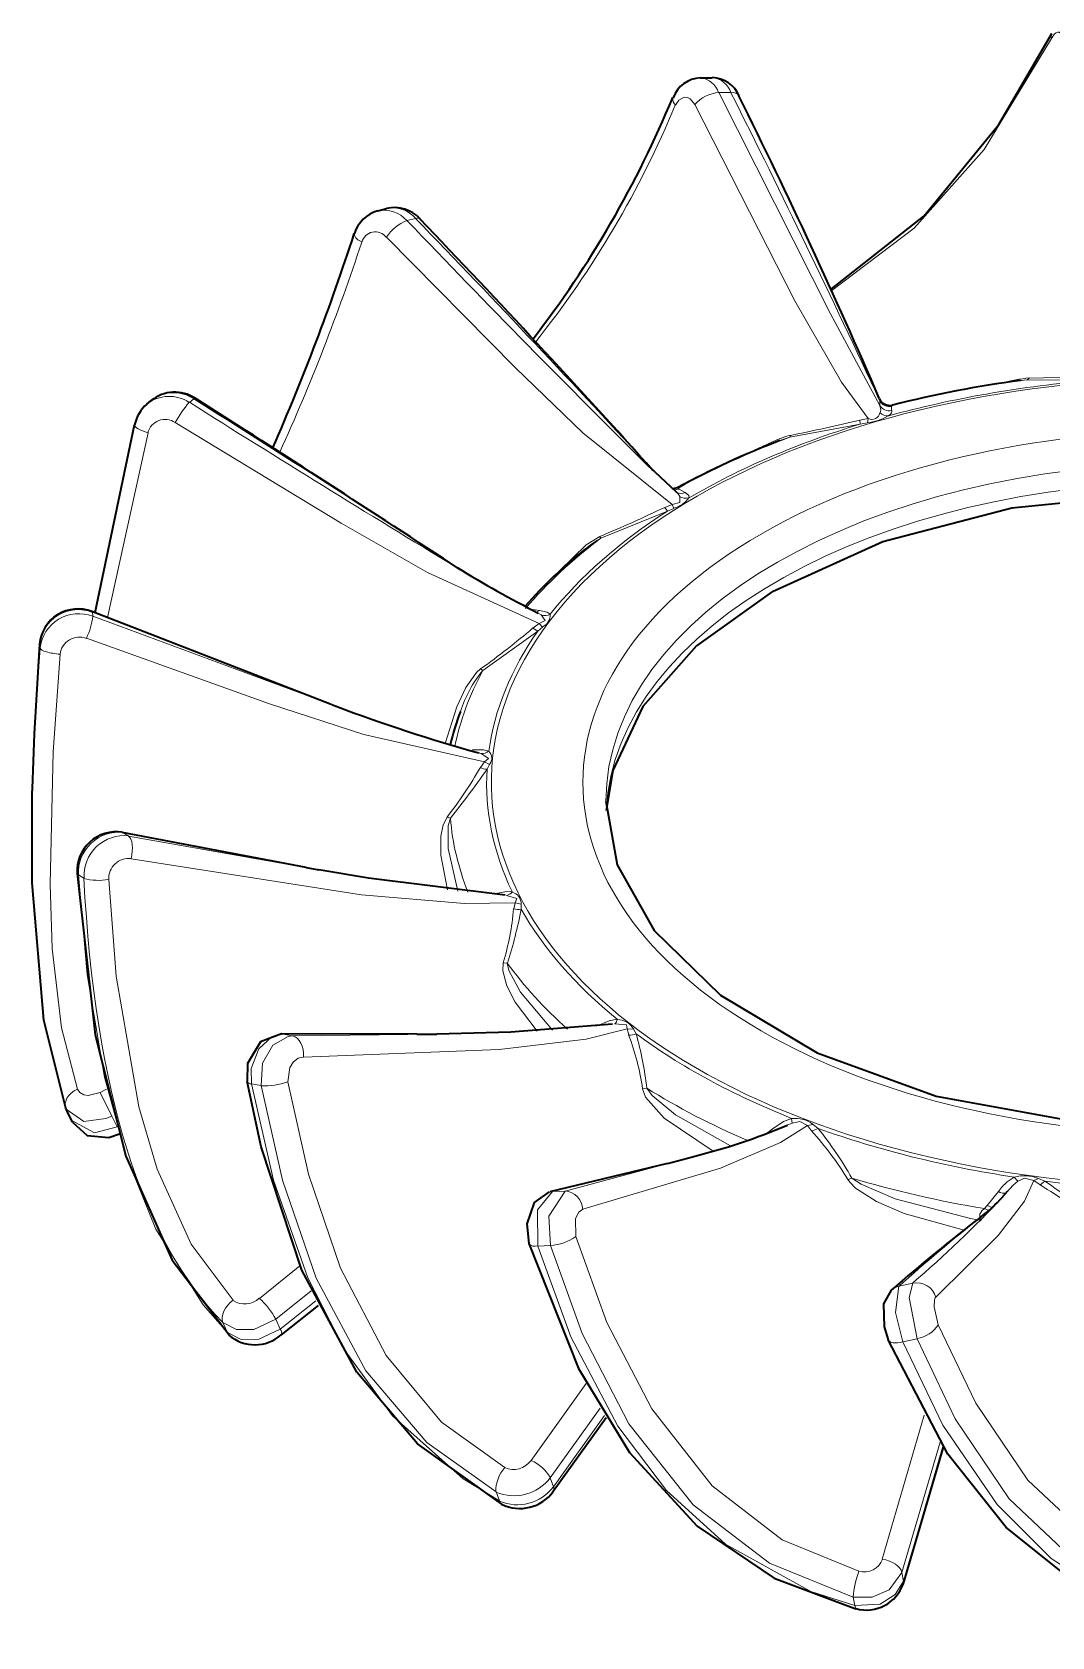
# Model space of a CAD drawing. Extents: x 145 to 857, y 42 to 790.
# Drawn here: x 696.087 to 698.745, y 515.781 to 519.962 of the extents above; entities that cross this region are included whole.
import ezdxf

# ---------------------------------------------------------------- set-up
doc = ezdxf.new("R2010")
doc.units = 0

msp = doc.modelspace()

# ---------------------------------------------------------------- linework, layer by layer
at = {"color": 7, "lineweight": 35, "ltscale": 0.000784397}
msp.add_line((697.8281, 519.8431), (697.8595, 519.8436), dxfattribs=at)
at = {"color": 7, "lineweight": 13, "ltscale": 0.000801088}
msp.add_line((697.8768, 519.8048), (697.9088, 519.8047), dxfattribs=at)
at = {"color": 7, "lineweight": 35, "ltscale": 0.000594374}
msp.add_line((696.9881, 519.4966), (697.0111, 519.5026), dxfattribs=at)
at = {"color": 7, "lineweight": 13, "ltscale": 0.000602166}
msp.add_line((697.0636, 519.4714), (697.087, 519.477), dxfattribs=at)
at = {"color": 7, "lineweight": 13, "ltscale": 0.00044942}
msp.add_line((698.6627, 519.0549), (698.6806, 519.0567), dxfattribs=at)
at = {"color": 7, "lineweight": 13, "ltscale": 0.000166845}
msp.add_line((698.6806, 519.0567), (698.6857, 519.061), dxfattribs=at)
at = {"color": 7, "lineweight": 13, "ltscale": 0.004265}
msp.add_line((698.6806, 519.0567), (698.8512, 519.0549), dxfattribs=at)
at = {"color": 7, "lineweight": 13, "ltscale": 0.004301}
msp.add_line((698.6857, 519.061), (698.8577, 519.0648), dxfattribs=at)
at = {"color": 7, "lineweight": 13, "ltscale": 0.000376605}
msp.add_line((696.4969, 518.9976), (696.5089, 519.0068), dxfattribs=at)
at = {"color": 7, "lineweight": 13, "ltscale": 9.48626e-05}
msp.add_line((696.5089, 519.0068), (696.5123, 519.0084), dxfattribs=at)
at = {"color": 7, "lineweight": 13, "ltscale": 6.75535e-05}
msp.add_line((698.2943, 519.0079), (698.2952, 519.0053), dxfattribs=at)
at = {"color": 7, "lineweight": 13, "ltscale": 0.000101457}
msp.add_line((698.2952, 519.0053), (698.296, 519.0013), dxfattribs=at)
at = {"color": 7, "lineweight": 35, "ltscale": 0.000371591}
msp.add_line((696.3863, 518.9929), (696.3977, 519.0024), dxfattribs=at)
at = {"color": 7, "lineweight": 13, "ltscale": 0.000294593}
msp.add_line((698.296, 519.0013), (698.2963, 518.9896), dxfattribs=at)
at = {"color": 7, "lineweight": 13, "ltscale": 0.000310658}
msp.add_line((698.2963, 518.9896), (698.299, 518.9774), dxfattribs=at)
at = {"color": 7, "lineweight": 13, "ltscale": 0.000190313}
msp.add_line((698.2969, 518.9701), (698.299, 518.9774), dxfattribs=at)
at = {"color": 7, "lineweight": 13, "ltscale": 0.000219477}
msp.add_line((698.3185, 518.9623), (698.3251, 518.9681), dxfattribs=at)
at = {"color": 7, "lineweight": 13, "ltscale": 6.27283e-05}
msp.add_line((698.3273, 518.9893), (698.3271, 518.9868), dxfattribs=at)
at = {"color": 7, "lineweight": 13, "ltscale": 0.000262451}
msp.add_line((698.3271, 518.9868), (698.3271, 518.9763), dxfattribs=at)
at = {"color": 7, "lineweight": 13, "ltscale": 5.25044e-05}
msp.add_line((698.329, 518.9905), (698.3273, 518.9893), dxfattribs=at)
at = {"color": 7, "lineweight": 35, "ltscale": 0.012499}
msp.add_line((696.2515, 518.4502), (696.3544, 518.9395), dxfattribs=at)
at = {"color": 7, "lineweight": 13, "ltscale": 0.004658}
msp.add_line((698.0616, 518.9067), (698.2448, 518.9409), dxfattribs=at)
at = {"color": 7, "lineweight": 13, "ltscale": 0.000538841}
msp.add_line((698.2446, 518.9515), (698.2659, 518.9552), dxfattribs=at)
at = {"color": 7, "lineweight": 13, "ltscale": 0.000265542}
msp.add_line((698.2448, 518.9409), (698.2446, 518.9515), dxfattribs=at)
at = {"color": 7, "lineweight": 13, "ltscale": 0.000483886}
msp.add_line((698.2448, 518.9409), (698.2638, 518.9447), dxfattribs=at)
at = {"color": 7, "lineweight": 13, "ltscale": 0.00026753}
msp.add_line((698.2638, 518.9447), (698.2659, 518.9552), dxfattribs=at)
at = {"color": 7, "lineweight": 13, "ltscale": 0.012319}
msp.add_line((696.2839, 518.437), (696.3893, 518.9183), dxfattribs=at)
at = {"color": 7, "lineweight": 13, "ltscale": 0.000675535}
msp.add_line((698.036, 518.8982), (698.0616, 518.9067), dxfattribs=at)
at = {"color": 7, "lineweight": 13, "ltscale": 0.000129349}
msp.add_line((698.0616, 518.9067), (698.0632, 518.9117), dxfattribs=at)
at = {"color": 7, "lineweight": 35, "ltscale": 0.002389}
msp.add_line((697.7668, 518.7635), (697.6967, 518.8284), dxfattribs=at)
at = {"color": 7, "lineweight": 35, "ltscale": 0.000300137}
msp.add_line((697.7685, 518.775), (697.7568, 518.7721), dxfattribs=at)
at = {"color": 7, "lineweight": 13, "ltscale": 0.000305042}
msp.add_line((697.7697, 518.7737), (697.7576, 518.7716), dxfattribs=at)
at = {"color": 7, "lineweight": 13, "ltscale": 0.000338597}
msp.add_line((697.7732, 518.7715), (697.7598, 518.7697), dxfattribs=at)
at = {"color": 7, "lineweight": 13, "ltscale": 0.000155385}
msp.add_line((697.7668, 518.7635), (697.7711, 518.759), dxfattribs=at)
at = {"color": 7, "lineweight": 35, "ltscale": 5.00525e-05}
msp.add_line((697.7684, 518.7623), (697.7668, 518.7635), dxfattribs=at)
at = {"color": 7, "lineweight": 13, "ltscale": 3.97901e-05}
msp.add_line((697.7688, 518.775), (697.7697, 518.7737), dxfattribs=at)
at = {"color": 7, "lineweight": 13, "ltscale": 0.000104163}
msp.add_line((697.7697, 518.7737), (697.7732, 518.7715), dxfattribs=at)
at = {"color": 7, "lineweight": 13, "ltscale": 0.000202896}
msp.add_line((697.7751, 518.752), (697.7711, 518.759), dxfattribs=at)
at = {"color": 7, "lineweight": 13, "ltscale": 0.000449687}
msp.add_line((697.7732, 518.7715), (697.7888, 518.7626), dxfattribs=at)
at = {"color": 7, "lineweight": 13, "ltscale": 0.000301248}
msp.add_line((697.7888, 518.7626), (697.7983, 518.7552), dxfattribs=at)
at = {"color": 7, "lineweight": 13, "ltscale": 0.00016126}
msp.add_line((697.7991, 518.7488), (697.7983, 518.7552), dxfattribs=at)
at = {"color": 7, "lineweight": 13, "ltscale": 0.004687}
msp.add_line((697.5688, 518.6436), (697.7426, 518.7142), dxfattribs=at)
at = {"color": 7, "lineweight": 13, "ltscale": 0.000534406}
msp.add_line((697.7356, 518.7241), (697.7555, 518.7319), dxfattribs=at)
at = {"color": 7, "lineweight": 13, "ltscale": 0.000302263}
msp.add_line((697.7426, 518.7142), (697.7356, 518.7241), dxfattribs=at)
at = {"color": 7, "lineweight": 13, "ltscale": 0.00045224}
msp.add_line((697.7426, 518.7142), (697.7591, 518.7215), dxfattribs=at)
at = {"color": 7, "lineweight": 13, "ltscale": 0.000274578}
msp.add_line((697.7591, 518.7215), (697.7555, 518.7319), dxfattribs=at)
at = {"color": 7, "lineweight": 13, "ltscale": 0.000134494}
msp.add_line((697.5688, 518.6436), (697.5666, 518.6485), dxfattribs=at)
at = {"color": 7, "lineweight": 13, "ltscale": 5.26152e-05}
msp.add_line((696.2443, 518.4507), (696.2432, 518.4526), dxfattribs=at)
at = {"color": 7, "lineweight": 35, "ltscale": 0.016713}
msp.add_line((696.8664, 518.2105), (696.2432, 518.4526), dxfattribs=at)
at = {"color": 7, "lineweight": 13, "ltscale": 0.000258887}
msp.add_line((696.2452, 518.4404), (696.2443, 518.4507), dxfattribs=at)
at = {"color": 7, "lineweight": 13, "ltscale": 0.016712}
msp.add_line((696.8679, 518.21), (696.2443, 518.4507), dxfattribs=at)
at = {"color": 7, "lineweight": 13, "ltscale": 0.016897}
msp.add_line((696.2452, 518.4404), (696.879, 518.2057), dxfattribs=at)
at = {"color": 7, "lineweight": 13, "ltscale": 0.000563254}
msp.add_line((697.3871, 518.4584), (697.4095, 518.4554), dxfattribs=at)
at = {"color": 7, "lineweight": 13, "ltscale": 0.000495779}
msp.add_line((697.392, 518.4097), (697.4082, 518.4212), dxfattribs=at)
at = {"color": 7, "lineweight": 13, "ltscale": 0.000231336}
msp.add_line((697.4095, 518.4554), (697.4012, 518.4514), dxfattribs=at)
at = {"color": 7, "lineweight": 13, "ltscale": 0.000280006}
msp.add_line((697.4141, 518.4438), (697.4045, 518.4496), dxfattribs=at)
at = {"color": 7, "lineweight": 13, "ltscale": 0.000317243}
msp.add_line((697.4171, 518.4121), (697.4082, 518.4212), dxfattribs=at)
at = {"color": 7, "lineweight": 13, "ltscale": 0.00051208}
msp.add_line((697.4095, 518.4554), (697.4295, 518.4511), dxfattribs=at)
at = {"color": 7, "lineweight": 13, "ltscale": 0.000242134}
msp.add_line((697.4374, 518.4456), (697.4295, 518.4511), dxfattribs=at)
at = {"color": 7, "lineweight": 13, "ltscale": 0.004406}
msp.add_line((697.2617, 518.2991), (697.4049, 518.4019), dxfattribs=at)
at = {"color": 7, "lineweight": 13, "ltscale": 0.000377364}
msp.add_line((697.4049, 518.4019), (697.392, 518.4097), dxfattribs=at)
at = {"color": 7, "lineweight": 13, "ltscale": 0.000397388}
msp.add_line((697.4049, 518.4019), (697.4171, 518.4121), dxfattribs=at)
at = {"color": 7, "lineweight": 35, "ltscale": 0.005846}
msp.add_line((696.1067, 518.3678), (696.0923, 518.1344), dxfattribs=at)
at = {"color": 7, "lineweight": 13, "ltscale": 0.005829}
msp.add_line((696.1068, 518.3671), (696.0923, 518.1344), dxfattribs=at)
at = {"color": 7, "lineweight": 13, "ltscale": 0.000259399}
msp.add_line((696.1083, 518.3569), (696.1068, 518.3671), dxfattribs=at)
at = {"color": 7, "lineweight": 13, "ltscale": 0.000177763}
msp.add_line((697.2617, 518.2991), (697.2559, 518.3031), dxfattribs=at)
at = {"color": 7, "lineweight": 35, "ltscale": 0.000298425}
msp.add_line((696.8679, 518.21), (696.879, 518.2057), dxfattribs=at)
at = {"color": 7, "lineweight": 35, "ltscale": 0.003574}
msp.add_line((696.0923, 518.1344), (696.0877, 517.9915), dxfattribs=at)
at = {"color": 7, "lineweight": 13, "ltscale": 0.000702039}
msp.add_line((697.235, 518.0919), (697.2631, 518.0925), dxfattribs=at)
at = {"color": 7, "lineweight": 13, "ltscale": 0.00035901}
msp.add_line((697.2573, 518.0831), (697.2433, 518.0864), dxfattribs=at)
at = {"color": 7, "lineweight": 13, "ltscale": 0.0003661}
msp.add_line((697.2773, 518.0892), (697.2631, 518.0925), dxfattribs=at)
at = {"color": 7, "lineweight": 13, "ltscale": 0.000441003}
msp.add_line((697.2554, 518.0465), (697.2659, 518.0607), dxfattribs=at)
at = {"color": 7, "lineweight": 13, "ltscale": 0.000369266}
msp.add_line((697.2789, 518.0538), (697.2659, 518.0607), dxfattribs=at)
at = {"color": 7, "lineweight": 13, "ltscale": 0.000340558}
msp.add_line((697.2726, 518.0417), (697.2789, 518.0538), dxfattribs=at)
at = {"color": 7, "lineweight": 35, "ltscale": 0.000143465}
msp.add_line((696.0877, 517.9915), (696.0876, 517.9858), dxfattribs=at)
at = {"color": 7, "lineweight": 13, "ltscale": 0.000225954}
msp.add_line((697.1771, 517.9146), (697.1685, 517.9172), dxfattribs=at)
at = {"color": 7, "lineweight": 35, "ltscale": 0.012207}
msp.add_line((696.8017, 517.7855), (696.3221, 517.8771), dxfattribs=at)
at = {"color": 7, "lineweight": 13, "ltscale": 0.000406331}
msp.add_line((696.3387, 517.8672), (696.325, 517.876), dxfattribs=at)
at = {"color": 7, "lineweight": 13, "ltscale": 0.01213}
msp.add_line((696.8017, 517.7855), (696.325, 517.876), dxfattribs=at)
at = {"color": 7, "lineweight": 13, "ltscale": 0.012576}
msp.add_line((696.3387, 517.8672), (696.834, 517.7796), dxfattribs=at)
at = {"color": 7, "lineweight": 13, "ltscale": 0.000125623}
msp.add_line((696.2078, 517.7664), (696.2045, 517.7703), dxfattribs=at)
at = {"color": 7, "lineweight": 13, "ltscale": 0.000416867}
msp.add_line((696.222, 517.7578), (696.2078, 517.7664), dxfattribs=at)
at = {"color": 7, "lineweight": 35, "ltscale": 0.000822149}
msp.add_line((696.8017, 517.7855), (696.834, 517.7796), dxfattribs=at)
at = {"color": 7, "lineweight": 13, "ltscale": 0.000835225}
msp.add_line((697.2864, 517.7159), (697.3191, 517.7227), dxfattribs=at)
at = {"color": 7, "lineweight": 13, "ltscale": 0.000471506}
msp.add_line((697.338, 517.7228), (697.3191, 517.7227), dxfattribs=at)
at = {"color": 7, "lineweight": 13, "ltscale": 0.000400191}
msp.add_line((697.3422, 517.6782), (697.3456, 517.6938), dxfattribs=at)
at = {"color": 7, "lineweight": 13, "ltscale": 0.000404128}
msp.add_line((697.3613, 517.6899), (697.3456, 517.6938), dxfattribs=at)
at = {"color": 7, "lineweight": 13, "ltscale": 0.00031904}
msp.add_line((697.3617, 517.6772), (697.3613, 517.6899), dxfattribs=at)
at = {"color": 7, "lineweight": 13, "ltscale": 0.000261371}
msp.add_line((697.3254, 517.5367), (697.315, 517.5373), dxfattribs=at)
at = {"color": 7, "lineweight": 13, "ltscale": 0.000903034}
msp.add_line((697.5574, 517.3727), (697.5909, 517.3862), dxfattribs=at)
at = {"color": 7, "lineweight": 13, "ltscale": 0.000538054}
msp.add_line((697.612, 517.3903), (697.5909, 517.3862), dxfattribs=at)
at = {"color": 7, "lineweight": 35, "ltscale": 0.008803}
msp.add_line((697.0895, 517.3514), (696.7374, 517.3522), dxfattribs=at)
at = {"color": 7, "lineweight": 13, "ltscale": 0.000631419}
msp.add_line((696.7661, 517.3469), (696.7413, 517.3518), dxfattribs=at)
at = {"color": 7, "lineweight": 13, "ltscale": 0.008705}
msp.add_line((697.0895, 517.3514), (696.7413, 517.3518), dxfattribs=at)
at = {"color": 7, "lineweight": 13, "ltscale": 0.009389}
msp.add_line((696.7661, 517.3469), (697.1417, 517.3517), dxfattribs=at)
at = {"color": 7, "lineweight": 35, "ltscale": 0.001303}
msp.add_line((697.0895, 517.3514), (697.1417, 517.3517), dxfattribs=at)
at = {"color": 7, "lineweight": 13, "ltscale": 0.000401541}
msp.add_line((697.6419, 517.3493), (697.6379, 517.3649), dxfattribs=at)
at = {"color": 7, "lineweight": 13, "ltscale": 0.000410804}
msp.add_line((697.6544, 517.3642), (697.6379, 517.3649), dxfattribs=at)
at = {"color": 7, "lineweight": 13, "ltscale": 0.000345981}
msp.add_line((697.6613, 517.3522), (697.6544, 517.3642), dxfattribs=at)
at = {"color": 7, "lineweight": 13, "ltscale": 0.000478362}
msp.add_line((696.2643, 517.1996), (696.2814, 517.2081), dxfattribs=at)
at = {"color": 7, "lineweight": 13, "ltscale": 0.00064227}
msp.add_line((696.6838, 517.2173), (696.6586, 517.2219), dxfattribs=at)
at = {"color": 7, "lineweight": 13, "ltscale": 0.000277509}
msp.add_line((697.6887, 517.2108), (697.6777, 517.2092), dxfattribs=at)
at = {"color": 7, "lineweight": 13, "ltscale": 0.00172}
msp.add_line((696.2643, 517.1996), (696.2946, 517.1378), dxfattribs=at)
at = {"color": 7, "lineweight": 35, "ltscale": 0.000209779}
msp.add_line((696.1783, 517.1509), (696.1749, 517.1586), dxfattribs=at)
at = {"color": 7, "lineweight": 35, "ltscale": 0.000792942}
msp.add_line((696.1924, 517.1225), (696.1783, 517.1509), dxfattribs=at)
at = {"color": 7, "lineweight": 13, "ltscale": 0.00078953}
msp.add_line((696.3087, 517.1096), (696.2946, 517.1378), dxfattribs=at)
at = {"color": 7, "lineweight": 13, "ltscale": 0.000905239}
msp.add_line((698.0154, 517.1037), (698.0456, 517.1237), dxfattribs=at)
at = {"color": 7, "lineweight": 13, "ltscale": 0.000562733}
msp.add_line((698.0665, 517.1321), (698.0456, 517.1237), dxfattribs=at)
at = {"color": 7, "lineweight": 13, "ltscale": 0.000310395}
msp.add_line((698.0665, 517.1321), (698.0679, 517.1198), dxfattribs=at)
at = {"color": 7, "lineweight": 13, "ltscale": 0.000492358}
msp.add_line((697.9999, 517.0916), (698.0154, 517.1037), dxfattribs=at)
at = {"color": 7, "lineweight": 13, "ltscale": 0.000433825}
msp.add_line((698.0679, 517.1198), (698.0519, 517.1132), dxfattribs=at)
at = {"color": 7, "lineweight": 13, "ltscale": 0.000383806}
msp.add_line((698.1227, 517.116), (698.1075, 517.1135), dxfattribs=at)
at = {"color": 7, "lineweight": 13, "ltscale": 0.000444054}
msp.add_line((698.1183, 517.0994), (698.1075, 517.1135), dxfattribs=at)
at = {"color": 7, "lineweight": 13, "ltscale": 0.000404171}
msp.add_line((698.1354, 517.106), (698.1227, 517.116), dxfattribs=at)
at = {"color": 7, "lineweight": 35, "ltscale": 0.007894}
msp.add_line((697.7429, 517.0146), (697.436, 516.9405), dxfattribs=at)
at = {"color": 7, "lineweight": 13, "ltscale": 0.007717}
msp.add_line((697.7429, 517.0146), (697.4431, 516.9415), dxfattribs=at)
at = {"color": 7, "lineweight": 13, "ltscale": 0.008595}
msp.add_line((697.476, 516.9424), (697.8081, 517.0314), dxfattribs=at)
at = {"color": 7, "lineweight": 35, "ltscale": 0.001682}
msp.add_line((697.7429, 517.0146), (697.8081, 517.0314), dxfattribs=at)
at = {"color": 7, "lineweight": 13, "ltscale": 0.000271289}
msp.add_line((698.2231, 516.9763), (698.2129, 516.9726), dxfattribs=at)
at = {"color": 7, "lineweight": 13, "ltscale": 0.000641951}
msp.add_line((698.6263, 516.9392), (698.6434, 516.9584), dxfattribs=at)
at = {"color": 7, "lineweight": 13, "ltscale": 0.000549793}
msp.add_line((698.6465, 516.9792), (698.6284, 516.9667), dxfattribs=at)
at = {"color": 7, "lineweight": 13, "ltscale": 0.000397646}
msp.add_line((698.6561, 516.968), (698.6434, 516.9584), dxfattribs=at)
at = {"color": 7, "lineweight": 13, "ltscale": 0.000369077}
msp.add_line((698.6465, 516.9792), (698.6561, 516.968), dxfattribs=at)
at = {"color": 7, "lineweight": 13, "ltscale": 0.00033062}
msp.add_line((698.7098, 516.9753), (698.6978, 516.9699), dxfattribs=at)
at = {"color": 7, "lineweight": 13, "ltscale": 0.000498161}
msp.add_line((698.7142, 516.9586), (698.6978, 516.9699), dxfattribs=at)
at = {"color": 7, "lineweight": 13, "ltscale": 0.000457647}
msp.add_line((698.7267, 516.9683), (698.7098, 516.9753), dxfattribs=at)
at = {"color": 7, "lineweight": 13, "ltscale": 0.000396141}
msp.add_line((698.7267, 516.9683), (698.7142, 516.9586), dxfattribs=at)
at = {"color": 7, "lineweight": 13, "ltscale": 0.000824336}
msp.add_line((697.476, 516.9424), (697.4431, 516.9415), dxfattribs=at)
at = {"color": 7, "lineweight": 13, "ltscale": 0.001158}
msp.add_line((698.5759, 516.9054), (698.6052, 516.9413), dxfattribs=at)
at = {"color": 7, "lineweight": 35, "ltscale": 0.000494291}
msp.add_line((698.6289, 516.9427), (698.6163, 516.9275), dxfattribs=at)
at = {"color": 7, "lineweight": 13, "ltscale": 0.000178658}
msp.add_line((698.5366, 516.8705), (698.5296, 516.8718), dxfattribs=at)
at = {"color": 7, "lineweight": 13, "ltscale": 0.000496511}
msp.add_line((698.5562, 516.8669), (698.5366, 516.8705), dxfattribs=at)
at = {"color": 7, "lineweight": 13, "ltscale": 0.000279382}
msp.add_line((698.5687, 516.8969), (698.5759, 516.9054), dxfattribs=at)
at = {"color": 7, "lineweight": 13, "ltscale": 0.000319051}
msp.add_line((698.5687, 516.8969), (698.5806, 516.8921), dxfattribs=at)
at = {"color": 7, "lineweight": 13, "ltscale": 0.000351499}
msp.add_line((698.5759, 516.9054), (698.5886, 516.8994), dxfattribs=at)
at = {"color": 7, "lineweight": 13, "ltscale": 0.000830757}
msp.add_line((697.438, 516.8006), (697.4048, 516.7993), dxfattribs=at)
at = {"color": 7, "lineweight": 13, "ltscale": 0.003392}
msp.add_line((696.6794, 516.663), (696.7852, 516.7479), dxfattribs=at)
at = {"color": 7, "lineweight": 13, "ltscale": 0.002947}
msp.add_line((696.722, 516.6086), (696.814, 516.6824), dxfattribs=at)
at = {"color": 7, "lineweight": 13, "ltscale": 0.000949999}
msp.add_line((698.3827, 516.7026), (698.3456, 516.6944), dxfattribs=at)
at = {"color": 7, "lineweight": 13, "ltscale": 0.002952}
msp.add_line((696.8261, 516.6569), (696.734, 516.583), dxfattribs=at)
at = {"color": 7, "lineweight": 35, "ltscale": 0.003065}
msp.add_line((696.8322, 516.6444), (696.7366, 516.5676), dxfattribs=at)
at = {"color": 7, "lineweight": 13, "ltscale": 0.000718021}
msp.add_line((696.5964, 516.5743), (696.5841, 516.6003), dxfattribs=at)
at = {"color": 7, "lineweight": 13, "ltscale": 0.000705836}
msp.add_line((696.734, 516.583), (696.722, 516.6086), dxfattribs=at)
at = {"color": 7, "lineweight": 13, "ltscale": 0.000187056}
msp.add_line((696.5964, 516.5743), (696.6006, 516.5681), dxfattribs=at)
at = {"color": 7, "lineweight": 13, "ltscale": 0.000953158}
msp.add_line((698.3935, 516.5579), (698.3563, 516.5494), dxfattribs=at)
at = {"color": 7, "lineweight": 13, "ltscale": 0.006165}
msp.add_line((697.3873, 516.2407), (697.531, 516.4411), dxfattribs=at)
at = {"color": 7, "lineweight": 13, "ltscale": 0.005579}
msp.add_line((697.4372, 516.1957), (697.5673, 516.377), dxfattribs=at)
at = {"color": 7, "lineweight": 35, "ltscale": 0.005903}
msp.add_line((697.5829, 516.3514), (697.4453, 516.1596), dxfattribs=at)
at = {"color": 7, "lineweight": 13, "ltscale": 0.005715}
msp.add_line((697.5789, 516.3579), (697.4456, 516.1722), dxfattribs=at)
at = {"color": 7, "lineweight": 13, "ltscale": 0.009768}
msp.add_line((698.3028, 515.9836), (698.4122, 516.3586), dxfattribs=at)
at = {"color": 7, "lineweight": 13, "ltscale": 0.008845}
msp.add_line((698.3538, 515.9489), (698.4533, 516.2885), dxfattribs=at)
at = {"color": 7, "lineweight": 35, "ltscale": 0.009258}
msp.add_line((698.4614, 516.2755), (698.3573, 515.92), dxfattribs=at)
at = {"color": 7, "lineweight": 13, "ltscale": 0.009134}
msp.add_line((698.4603, 516.2773), (698.3577, 515.9266), dxfattribs=at)
at = {"color": 7, "lineweight": 13, "ltscale": 0.000624062}
msp.add_line((697.4456, 516.1722), (697.4372, 516.1957), dxfattribs=at)
at = {"color": 7, "lineweight": 13, "ltscale": 0.000634362}
msp.add_line((697.3052, 516.1352), (697.2964, 516.159), dxfattribs=at)
at = {"color": 7, "lineweight": 13, "ltscale": 0.000565181}
msp.add_line((698.3577, 515.9266), (698.3538, 515.9489), dxfattribs=at)
at = {"color": 7, "lineweight": 13, "ltscale": 0.000165049}
msp.add_line((698.3577, 515.9266), (698.3573, 515.92), dxfattribs=at)
at = {"color": 7, "lineweight": 13, "ltscale": 0.000571592}
msp.add_line((698.2313, 515.8625), (698.2271, 515.8849), dxfattribs=at)
at = {"color": 7, "lineweight": 13, "ltscale": 0.000210461}
msp.add_line((698.2313, 515.8625), (698.2338, 515.8544), dxfattribs=at)
at = {"color": 7, "lineweight": 35}
for points in [[(698.1692, 519.2928), (698.4107, 519.4829), (698.6066, 519.7214), (698.7444, 519.959)], [(698.0168, 518.5046), (698.3045, 518.635), (698.6402, 518.723), (699.0568, 518.7642), (699.4772, 518.7388), (699.869, 518.6491), (700.164, 518.5239), (700.3959, 518.3641), (700.5418, 518.1974), (700.6202, 518.0171), (700.632, 517.934)], [(698.0168, 518.5046), (697.8185, 518.3634), (697.6786, 518.2055), (697.6004, 518.0385), (697.5833, 517.9344)], [(696.1749, 517.1586), (696.1174, 517.3877), (696.0871, 517.7456), (696.0876, 517.9858)], [(697.5826, 517.9586), (697.6122, 517.7927), (697.7081, 517.6217), (697.881, 517.4534), (698.1328, 517.303), (698.4427, 517.19), (698.8442, 517.1165), (699.2661, 517.1082), (699.6757, 517.1658), (699.999, 517.2665), (700.1984, 517.3634)], [(696.2045, 517.7703), (696.2517, 517.3501), (696.3312, 517.0338), (696.4525, 516.7628), (696.6006, 516.5681)], [(697.3199, 517.7134), (696.9637, 517.7578), (696.834, 517.7796)], [(697.6, 517.3779), (697.3344, 517.3564), (697.1417, 517.3517)], [(696.7374, 517.3522), (696.6825, 517.3314), (696.6487, 517.2753), (696.6473, 517.228)], [(697.3109, 516.1269), (697.0914, 516.2842), (696.9336, 516.4705), (696.7902, 516.7361), (696.6842, 517.058), (696.6473, 517.228)], [(696.1924, 517.1225), (696.2306, 517.0871), (696.287, 517.0822), (696.3179, 517.0926)], [(697.4349, 516.9402), (697.3955, 516.9126), (697.3762, 516.8575), (697.3815, 516.806)], [(697.3815, 516.806), (697.5107, 516.4802), (697.644, 516.2615), (697.8201, 516.0699), (698.0206, 515.9344), (698.2338, 515.8544)], [(698.326, 516.6847), (698.3058, 516.6488), (698.308, 516.5886), (698.3183, 516.5552)], [(699.2596, 515.7809), (699.0359, 515.8167), (698.8203, 515.9106), (698.6257, 516.0659), (698.4733, 516.257), (698.3183, 516.5552)]]:
    msp.add_lwpolyline(points, dxfattribs=at)
at = {"color": 7, "lineweight": 13}
for points in [[(698.1708, 519.2894), (698.3858, 519.4516), (698.5681, 519.6569), (698.7437, 519.9457)], [(698.7437, 519.9457), (698.7516, 519.9575), (698.7557, 519.9609), (698.7598, 519.9624), (698.7636, 519.9618), (698.7668, 519.9592), (698.7698, 519.9543), (698.7733, 519.9393)], [(697.8768, 519.8048), (698.1681, 519.2283), (698.2963, 518.9896)], [(697.764, 519.7719), (697.7729, 519.7854), (697.7868, 519.7927), (697.7953, 519.7919), (697.8024, 519.7881), (697.8139, 519.7736)], [(697.8139, 519.7736), (698.0745, 519.2624), (698.1963, 519.0504), (698.2659, 518.9552)], [(697.0105, 519.4285), (697.3467, 519.0879), (697.5225, 518.9185), (697.7555, 518.7319)], [(696.4601, 518.9454), (696.8924, 518.6827), (697.1171, 518.5546), (697.4082, 518.4212)], [(697.7555, 518.7319), (697.7752, 518.7367), (697.7751, 518.752)], [(697.427, 518.5251), (697.5312, 518.6266), (697.5666, 518.6485)], [(697.4082, 518.4212), (697.4239, 518.4293), (697.4141, 518.4438)], [(696.229, 518.3829), (696.7061, 518.2122), (696.9517, 518.1325), (697.2659, 518.0607)], [(696.2053, 517.2082), (696.1636, 517.3682), (696.1398, 517.5744), (696.1339, 517.7425), (696.1423, 518.0867), (696.1603, 518.3416)], [(697.1637, 518.1092), (697.1939, 518.2046), (697.2173, 518.2548), (697.2454, 518.2941), (697.2559, 518.3031)], [(697.2659, 518.0607), (697.2764, 518.0699), (697.2573, 518.0831)], [(697.1694, 517.7274), (697.152, 517.8181), (697.1522, 517.8671), (697.1583, 517.8971), (697.1685, 517.9172)], [(697.1965, 517.7241), (697.1714, 517.8349), (697.1718, 517.8949), (697.1771, 517.9146)], [(696.3451, 517.8086), (696.9457, 517.7148), (697.2142, 517.6917), (697.3456, 517.6938)], [(696.2078, 517.7664), (696.2303, 517.507), (696.2757, 517.2394), (696.3321, 517.0341), (696.4099, 516.8431), (696.5326, 516.6466), (696.5964, 516.5743)], [(696.6115, 516.6586), (696.502, 516.8041), (696.4128, 516.9998), (696.3649, 517.1623), (696.3065, 517.5024), (696.2867, 517.7543)], [(697.3456, 517.6938), (697.3499, 517.705), (697.3236, 517.7131)], [(697.4032, 517.3594), (697.3458, 517.4351), (697.324, 517.4775), (697.3136, 517.5167), (697.315, 517.5373)], [(697.4429, 517.3616), (697.3596, 517.4606), (697.3298, 517.5171), (697.3254, 517.5367)], [(697.6379, 517.3649), (697.6358, 517.376), (697.6052, 517.3785)], [(696.7413, 517.3518), (696.713, 517.3451), (696.6778, 517.3135), (696.6581, 517.2623), (696.6586, 517.2219)], [(696.6838, 517.2173), (696.6877, 517.2761), (696.7144, 517.3225), (696.7541, 517.3456), (696.7661, 517.3469)], [(696.7944, 517.2919), (697.3045, 517.3112), (697.5306, 517.3384), (697.6379, 517.3649)], [(696.7533, 517.2275), (696.7585, 517.265), (696.7681, 517.2791), (696.7808, 517.2886), (696.7944, 517.2919)], [(696.2053, 517.2082), (696.2115, 517.1992), (696.2217, 517.1937), (696.2328, 517.192), (696.2643, 517.1996)], [(696.6586, 517.2219), (696.7166, 516.9706), (696.8057, 516.7167), (696.9031, 516.5266), (697.0264, 516.3573), (697.2104, 516.1925), (697.3052, 516.1352)], [(697.2964, 516.159), (697.116, 516.2873), (696.9566, 516.4744), (696.8278, 516.7153), (696.7396, 516.9713), (696.6838, 517.2173)], [(697.3187, 516.2224), (697.1541, 516.3408), (697.0098, 516.5139), (696.8904, 516.7421), (696.8074, 516.9866), (696.7533, 517.2275)], [(697.8624, 517.0468), (697.734, 517.1324), (697.6859, 517.1877), (697.6777, 517.2092)], [(697.9072, 517.0602), (697.7642, 517.1413), (697.7032, 517.192), (697.6887, 517.2108)], [(696.1763, 517.1556), (696.2219, 517.1237), (696.2795, 517.1314), (696.2946, 517.1378)], [(696.3087, 517.1096), (696.2498, 517.0947), (696.1906, 517.1269)], [(698.1075, 517.1135), (698.0881, 517.124), (698.0679, 517.1198)], [(697.5227, 516.8951), (697.8808, 517.0027), (698.0375, 517.069), (698.1075, 517.1135)], [(698.5157, 516.8411), (698.3599, 516.8842), (698.2875, 516.9154), (698.2332, 516.9503), (698.2188, 516.9645), (698.2129, 516.9726)], [(698.5295, 516.8718), (698.3362, 516.9221), (698.2473, 516.9603), (698.2231, 516.9763)], [(698.4422, 516.666), (698.6051, 516.8267), (698.6733, 516.916), (698.6978, 516.9699)], [(698.6978, 516.9699), (698.6733, 516.976), (698.6561, 516.968)], [(697.4431, 516.9415), (697.4043, 516.8936), (697.4048, 516.7993)], [(697.438, 516.8006), (697.4336, 516.8774), (697.476, 516.9424)], [(697.5039, 516.8245), (697.5035, 516.8707), (697.5121, 516.8878), (697.5227, 516.8951)], [(697.4048, 516.7993), (697.4911, 516.5627), (697.6134, 516.33), (697.7404, 516.1624), (697.8939, 516.0223), (698.1167, 515.8992), (698.2313, 515.8625)], [(698.2271, 515.8849), (698.0087, 515.9733), (697.8098, 516.1252), (697.6426, 516.3362), (697.5205, 516.5717), (697.438, 516.8006)], [(698.2416, 515.9521), (698.0414, 516.0338), (697.8591, 516.1747), (697.7017, 516.3749), (697.585, 516.6002), (697.5039, 516.8245)], [(698.3456, 516.6944), (698.3371, 516.6263), (698.3563, 516.5494)], [(698.3935, 516.5579), (698.3727, 516.665), (698.3827, 516.7026)], [(698.4479, 516.5941), (698.4375, 516.6407), (698.4387, 516.6591), (698.4408, 516.6642), (698.4422, 516.666)], [(696.5841, 516.6003), (696.6196, 516.5817), (696.6647, 516.5818), (696.722, 516.6086)], [(696.734, 516.583), (696.6776, 516.5564), (696.6317, 516.556), (696.5964, 516.5743)], [(699.2691, 515.8804), (699.0574, 515.9205), (698.859, 516.0232), (698.6823, 516.1897), (698.5461, 516.3896), (698.4479, 516.5941)], [(698.3563, 516.5494), (698.4604, 516.3326), (698.6017, 516.1258), (698.7429, 515.9853), (698.9086, 515.8782), (699.1434, 515.8021), (699.2632, 515.7891)], [(699.264, 515.8112), (699.034, 515.8543), (698.8193, 515.9649), (698.6337, 516.1405), (698.4928, 516.3493), (698.3935, 516.5579)], [(698.2271, 515.8849), (698.2767, 515.8843), (698.3209, 515.9036), (698.3538, 515.9489)], [(698.3577, 515.9266), (698.3361, 515.8911), (698.297, 515.8666), (698.2313, 515.8625)]]:
    msp.add_lwpolyline(points, dxfattribs=at)
for centre, radius, start, end in [((698.7609, 519.9516), 0.0182, 155.6729, 198.8274), ((697.8206, 519.7857), 0.0586, 18.8381, 82.5372), ((697.8522, 519.7857), 0.0591, 18.5738, 82.1501), ((697.8839, 519.7115), 0.0937, 94.3416, 138.4162), ((673.8011, 507.6544), 26.9958, 24.85524, 26.7482), ((697.9128, 519.7828), 0.022, 38.3025, 100.421), ((695.3895, 520.7565), 2.5696, 321.4629, 337.4763), ((697.7764, 519.7876), 0.0197, 168.9297, 231.8042), ((697.027, 519.4266), 0.078, 40.0568, 101.8305), ((697.0041, 519.4208), 0.0778, 40.4278, 101.8845), ((697.1124, 519.3589), 0.1231, 113.4289, 145.6804), ((719.1987, 540.5873), 30.591, 223.64999, 225.3401), ((671.978, 495.1883), 34.9338, 42.57093, 44.04869), ((697.0919, 519.4666), 0.0113, 55.7436, 115.0977), ((696.9539, 519.4431), 0.0281, 192.0244, 254.8709), ((696.9816, 519.4057), 0.0363, 38.1146, 165.1401), ((691.8395, 521.0939), 5.3755, 335.5337, 341.8015), ((698.7151, 518.7208), 0.3417, 94.9463, 106.8112), ((696.4444, 518.9195), 0.0938, 56.066, 128.3792), ((696.4558, 518.929), 0.0939, 55.6915, 128.3475), ((668.6605, 474.7983), 52.2485, 56.88922, 57.79179), ((698.322, 519.0189), 0.03, 206.8153, 280.2601), ((696.7079, 518.8123), 0.2811, 138.6976, 151.7454), ((721.6111, 558.8505), 47.1058, 237.78196, 238.77902), ((698.2527, 519.0689), 0.1247, 275.0863, 301.6557), ((698.2764, 518.9733), 0.02, 239.9139, 351.1131), ((698.3223, 519.017), 0.0306, 210.7579, 278.9948), ((698.3215, 519.0056), 0.0298, 212.4991, 281.0506), ((698.3169, 518.9915), 0.0292, 226.9493, 273.0978), ((698.3187, 518.9742), 0.00877, 316.5213, 13.6022), ((696.4336, 518.9076), 0.0458, 54.9807, 166.3599), ((697.2596, 523.0015), 4.168, 281.1149, 283.6693), ((698.182, 518.5197), 0.4101, 106.8637, 120.6754), ((697.7782, 518.7867), 0.0263, 247.9747, 293.6858), ((697.7908, 518.7793), 0.0316, 240.0584, 285.0345), ((696.3809, 521.527), 3.1132, 292.3864, 295.7943), ((697.7421, 518.7889), 0.0692, 284.136, 324.8235), ((697.6983, 518.4155), 0.2624, 119.5637, 130.1762), ((696.207, 518.3564), 0.1012, 68.3988, 173.9226), ((696.2085, 518.3459), 0.1012, 68.7743, 173.7495), ((696.0571, 518.4651), 0.1902, 334.4331, 352.5251), ((697.4237, 518.4721), 0.0299, 251.1036, 297.4271), ((697.4025, 518.4443), 0.0348, 294.4342, 2.0494), ((696.2106, 518.335), 0.0511, 68.954, 172.6195), ((696.1332, 519.8765), 1.9329, 305.5101, 310.6389), ((702.9221, 517.7891), 6.8373, 175.23629, 178.35129), ((697.5126, 518.0952), 0.3237, 140.9085, 162.5298), ((697.2606, 518.1074), 0.0246, 261.9788, 312.6299), ((697.2604, 518.0706), 0.0247, 317.9837, 47.8544), ((696.2836, 518.6049), 1.1207, 322.1453, 330.1185), ((695.5524, 519.2316), 2.0916, 320.9742, 325.33), ((697.274, 518.0791), 0.0375, 240.3689, 267.9761), ((696.3126, 517.7729), 0.1046, 83.1367, 183.562), ((696.327, 517.764), 0.1047, 83.5135, 183.3734), ((696.3393, 517.7567), 0.0526, 83.6127, 182.515), ((696.2596, 517.8943), 0.1421, 254.6006, 280.9201), ((697.3217, 517.731), 0.0181, 276.2298, 333.3071), ((697.33, 517.6911), 0.0317, 357.8875, 75.9479), ((696.6152, 517.7444), 0.7298, 343.515, 354.8021), ((696.261, 517.8842), 1.1199, 341.9193, 349.3483), ((697.3542, 517.7189), 0.0424, 253.4644, 280.1315), ((697.5972, 517.3904), 0.0146, 303.8519, 359.6261), ((697.6103, 517.3376), 0.052, 31.1518, 88.1599), ((697.0316, 517.1172), 0.6528, 8.1096, 20.8251), ((697.6453, 517.3926), 0.0435, 265.4779, 291.6121), ((696.8391, 517.1179), 0.8548, 6.2429, 15.908), ((696.6576, 517.2348), 0.0126, 213.6389, 274.4082), ((696.6952, 517.3772), 0.1605, 265.9402, 291.2024), ((698.076, 517.0552), 0.0769, 52.4826, 97.1046), ((697.5405, 516.5677), 0.785, 31.0535, 42.616), ((698.1122, 517.1399), 0.041, 278.5702, 304.3088), ((697.4127, 516.5203), 0.93, 29.3663, 39.023), ((698.7188, 516.8609), 0.1392, 130.496, 144.6959), ((698.6735, 516.8889), 0.0938, 67.1738, 106.6493), ((698.1859, 516.0765), 1.028, 49.3125, 59.0854), ((698.088, 516.0006), 1.1592, 47.9632, 56.5735), ((697.472, 516.8929), 0.0503, 2.3916, 85.3739), ((696.2778, 519.1407), 3.2203, 310.804, 316.5769), ((698.6184, 516.956), 0.0191, 227.7501, 295.1332), ((701.6023, 513.0616), 4.8786, 128.5934, 131.8756), ((698.5773, 516.8771), 0.0208, 113.4834, 214.1429), ((697.3975, 516.8221), 0.0233, 225.0004, 287.5803), ((697.4291, 516.9297), 0.1294, 273.9136, 305.3867), ((698.3925, 516.6521), 0.0516, 15.6189, 100.9512), ((696.6414, 516.7019), 0.0536, 235.3304, 314.3237), ((696.5469, 516.5148), 0.1988, 28.1641, 48.195), ((698.3553, 516.6504), 0.0451, 102.4851, 130.452), ((696.7209, 516.572), 0.0166, 344.5884, 40.1954), ((698.3798, 516.6409), 0.0835, 279.361, 325.4962), ((697.387, 516.1611), 0.0914, 138.1359, 181.3171), ((697.3414, 516.2737), 0.0565, 246.124, 324.2841), ((697.3497, 516.1471), 0.1006, 29.0441, 68.0938), ((697.343, 516.267), 0.1182, 246.6331, 322.8659), ((697.3513, 516.2435), 0.1183, 246.9461, 322.8682), ((697.4335, 516.166), 0.0135, 331.6564, 27.1338), ((697.3173, 516.1372), 0.0122, 189.5884, 238.1387), ((698.4661, 515.8668), 0.24, 159.2061, 175.6675), ((698.2556, 516.001), 0.0507, 254.0935, 339.7273)]:
    msp.add_arc(centre, radius, start, end, dxfattribs=at)
at = {"color": 7, "lineweight": 35}
for centre, radius, start, end in [((697.8322, 519.7642), 0.0793, 92.9006, 160.045), ((697.8575, 519.7654), 0.0784, 23.0284, 88.049), ((695.2516, 520.8217), 2.7082, 322.2351, 337.6589), ((683.7385, 512.7277), 15.8535, 23.33809, 26.4774), ((697.0319, 519.4162), 0.089, 42.0139, 103.5621), ((697.012, 519.4113), 0.0887, 105.6381, 162.9294), ((676.618, 499.8765), 28.3469, 41.93309, 43.74109), ((691.1533, 521.3135), 6.0707, 336.35837, 341.99871), ((699.0669, 516.0614), 3.0206, 97.6891, 104.1388), ((696.4589, 518.9272), 0.097, 56.6578, 129.169), ((668.3983, 474.7801), 52.4074, 56.65997, 57.55764), ((698.3221, 519.0201), 0.0304, 203.7393, 283.4034), ((696.4474, 518.92), 0.0951, 130.0017, 168.2151), ((698.7995, 516.8872), 2.151, 110.7889, 118.6407), ((698.3099, 517.6371), 1.2521, 128.5827, 138.5274), ((698.8163, 521.2193), 3.1088, 238.5552, 243.0229), ((696.2067, 518.3588), 0.1006, 68.7201, 174.8293), ((698.3242, 521.9926), 4.0527, 249.1114, 254.6547), ((697.8927, 517.9322), 0.7368, 159.3083, 166.4065), ((696.3065, 517.7767), 0.102, 81.1905, 183.592), ((697.408, 518.6471), 1.6639, 283.9075, 292.8949), ((698.3274, 517.1838), 0.3863, 306.8577, 318.4288), ((701.6423, 512.8589), 5.0629, 127.5158, 130.9189), ((696.6678, 516.6453), 0.1032, 228.9651, 311.5575), ((697.3584, 516.2234), 0.1078, 243.7824, 323.6991), ((698.2612, 515.953), 0.102, 254.4072, 341.0678)]:
    msp.add_arc(centre, radius, start, end, dxfattribs=at)
at = {"color": 7, "lineweight": 13}
for centre, major_axis, ratio, start_param, end_param in [((699.1076, 518.0075), (-1.8234, 0), 0.57735, 5.846853, 12.130038), ((699.1076, 518.0052), (-1.836, 0), 0.57735, 4.852497, 5.156665), ((699.1076, 517.9684), (1.9327, 0), 0.57735, 1.793576, 1.986377), ((699.1076, 518.0075), (-1.585, 0), 0.57735, 5.497787, 11.780972), ((696.4033, 518.9291), (0.0489, -0.0103), 0.276615, 3.141593, 4.483277), ((699.1076, 518.0052), (-1.836, 0), 0.57735, 5.201563, 5.505731), ((699.1076, 517.9684), (1.9327, 0), 0.57735, 2.142642, 2.335443), ((699.1076, 517.9586), (-1.525, 0), 0.57735, 3.141593, 6.283184), ((699.1076, 517.9095), (-1.525, 0), 0.57735, 3.170027, 6.253241), ((699.1076, 518.0052), (-1.836, 0), 0.57735, 5.550629, 5.854797), ((699.1076, 517.9684), (-1.9327, 0), 0.57735, 5.6333, 5.826101), ((699.1076, 518.0052), (-1.836, 0), 0.57735, 5.899695, 6.203862), ((696.1581, 518.3536), (0.0499, -0.004), 0.236708, 3.201192, 4.774645), ((699.1076, 517.9684), (-1.9327, 0), 0.57735, 5.982366, 6.163405), ((699.1076, 518.0052), (-1.836, 0), 0.57735, 6.24876, 6.552928), ((699.1076, 517.9684), (-1.9327, 0), 0.57735, 0.048247, 0.223422), ((696.3268, 517.8191), (-0.0089, -0.0492), 0.402172, 1.428614, 2.985479), ((763.3682, 639.7247), (-66.6198, -123.2491), 0.068515, 6.171195, 6.261948), ((699.1076, 518.0052), (-1.836, 0), 0.57735, 0.314641, 0.618809), ((699.1076, 517.9684), (-1.9327, 0), 0.57735, 0.397312, 0.572033), ((696.7625, 517.2973), (0.0004, -0.05), 0.642227, 1.457049, 3.013914), ((699.1076, 518.0052), (-1.836, 0), 0.57735, 0.663707, 0.967875), ((696.2219, 517.1757), (0.047, 0.0172), 0.726756, 1.661089, 3.231716), ((699.1076, 517.9684), (-1.9327, 0), 0.57735, 0.746378, 0.929466), ((699.1076, 518.0052), (-1.836, 0), 0.57735, 1.012773, 1.316941), ((699.1076, 517.9684), (-1.9327, 0), 0.57735, 1.095444, 1.288245), ((699.1076, 518.0052), (-1.836, 0), 0.57735, 1.361838, 1.666006), ((696.6239, 516.6291), (0.0358, 0.0349), 0.613456, 1.335503, 2.90613), ((698.3645, 516.5743), (0.0462, 0.0192), 0.423222, 3.141593, 4.363888), ((698.3055, 515.9564), (0.048, -0.014), 0.518049, 0.249653, 1.77798)]:
    msp.add_ellipse(centre, major_axis=major_axis, ratio=ratio, start_param=start_param, end_param=end_param, dxfattribs=at)

doc.saveas('drawing.dxf')
